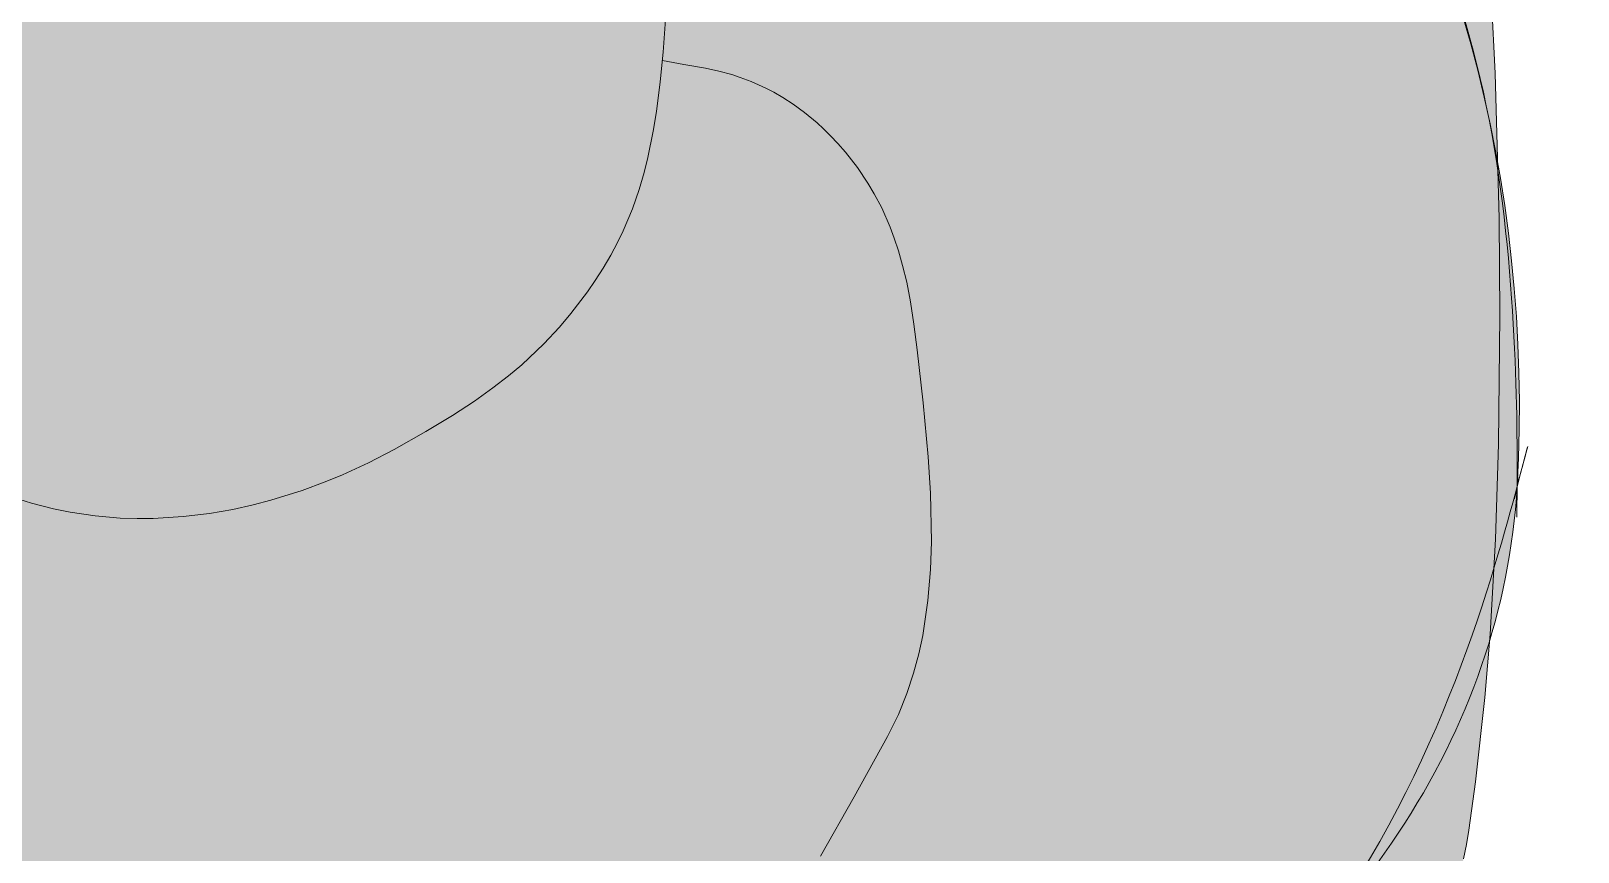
# Model space of a CAD drawing. Header units: millimetres. Extents: x 77031 to 80127, y -3300 to -507.
# Drawn here: x 78653.6 to 78955.8, y -1015.6 to -855.3 of the extents above; entities that cross this region are included whole.
import ezdxf

# ---------------------------------------------------------------- set-up
doc = ezdxf.new("R2010")
doc.units = ezdxf.units.MM
doc.header["$MEASUREMENT"] = 0
for name, color, linetype, lineweight in [('FURN-FREE', 1, 'Continuous', 0), ('PRES-FILL', 7, 'Continuous', 0), ('PRES-PEOP', 42, 'Continuous', 0)]:
    doc.layers.add(name, color=color, linetype=linetype, lineweight=lineweight)

# ---------------------------------------------------------------- blocks, each defined once
blk = doc.blocks.new('ANT_1')
at = {"color": 0, "linetype": 'ByBlock', "lineweight": -2, "extrusion": (0, 0, -1)}
for centre, major_axis, ratio, start_param, end_param in [((9.50135314144427, -66.71662820159781), (4.853131661300853, 259.9547020407177), 0.9615384615384603, 0.2429364510200118, 1.570796326794897), ((5.602729983103927, -66.64335468205263), (-249.9564442699204, 4.666472751250897), 0.7200000000000004, 4.7115489922008, 6.283185307179586), ((6.022656809946056, -66.65119433995824), (-253.4356479310827, 4.731426504006852), 0.7101157289572856, 3.141592653589793, 4.71322896856858)]:
    blk.add_ellipse(centre, major_axis=major_axis, ratio=ratio, start_param=start_param, end_param=end_param, dxfattribs=at)
blk = doc.blocks.new('*U8')
h = blk.add_hatch(color=7)
edge = h.paths.add_edge_path()
edge.add_arc((-189.5230698579498, 3.894953851107857), 436.8134136936625, 323.9445916666667, 358.8295111111111)
edge.add_line((247.1991972945702, -5.028036447503837), (248.1122242495871, -5.046691238007043))
edge.add_arc((-201.1721346928384, -2.019808004086372), 449.2945550665205, 359.6139972222223, 394.4989166666667)
edge.add_ellipse((178.438176232969, 231.5083815634425), major_axis=(-9.330090363337066, 20.94804797271574), ratio=0.923917886615076, start_angle=1.272221872585407e-14, end_angle=89.06783611111112)
edge.add_line((158.9346738031754, 223.2300806680287), (158.9509580197946, 223.2407149623905))
edge.add_arc((-738.9849474954876, -123.8838094883686), 962.696383024639, 18.352088268259195, 21.135530555555476, ccw=False)
edge.add_line((174.7483423471526, 179.2264030120568), (174.8475005683345, 179.2592964940268))
edge.add_line((174.8475005683345, 179.2592964940268), (174.7632560480902, 179.1814415873669))
edge.add_arc((-738.9849474954876, -123.8838094883686), 962.696383024639, 12.01740000000001, 18.349268978559394, ccw=False)
edge.add_line((202.6133815910016, 76.55798393368605), (202.613385594364, 76.55796512744564))
edge.add_ellipse((185.3627297544026, 78.62026789307129), major_axis=(-11.42001704835106, 18.85645010637373), ratio=0.7101413615132938, start_angle=130.3415222222222, end_angle=240.9620472222222, ccw=False)
edge.add_line((182.5489720905694, 60.23238496080739), (182.7609163116608, 60.28017894514778))
edge.add_ellipse((-70.28633080801183, 3.22126388597826), major_axis=(259.9547020407177, -4.853131661300898), ratio=0.9615384615384603, start_angle=14.30533888888888, end_angle=36.56680948074337)
edge.add_line((141.2796922553707, 148.2373896328063), (141.2795005683292, 148.2372964940296))
edge.add_line((141.2795005683292, 148.2372964940296), (141.2796552746972, 148.2374394665385))
edge.add_ellipse((-70.28633080801183, 3.22126388597826), major_axis=(259.9547020407177, -4.853131661300898), ratio=0.9615384615384603, start_angle=36.56682350138795, end_angle=90)
edge.add_line((-65.61985805676022, 253.1777081558976), (-65.61938136247136, 253.1770107808406))
edge.add_ellipse((-70.28585411372342, 3.220566510935896), major_axis=(-4.666472751250939, -249.9564442699204), ratio=0.7200000000000003, start_angle=180, end_angle=270.0477989558357)
edge.add_line((-250.2583243620504, 6.371899793577377), (-250.2582958129372, 6.373381804273539))
edge.add_line((-250.2582958129326, 6.37338180426741), (-250.2583502784353, 6.370465271524154))
edge.add_line((-250.2583502784306, 6.370465271527914), (-250.2583243620471, 6.371899793584845))
edge.add_ellipse((-70.29369377162948, 2.800639684093767), major_axis=(-4.731426504006894, -253.4356479310827), ratio=0.7101157289572855, start_angle=269.9522072734702, end_angle=360)
edge.add_line((-75.0251202756358, -250.6350082470017), (-75.02560038452111, -250.6345009173237))
edge.add_ellipse((-70.35912763326951, -0.6780566474044463), major_axis=(259.9547020407177, -4.853131661300898), ratio=0.9615384615384603, start_angle=270, end_angle=346.0807666666667)
edge.add_line((180.8396707460952, -65.5166733845399), (182.3148174292255, -65.89743086454109))
edge.add_ellipse((185.5519017692218, -84.89032965885417), major_axis=(-12.11588146826803, -18.41705503726557), ratio=0.7751110379519798, start_angle=119.0379527777778, end_angle=230.2780611111111, ccw=False)
edge.add_line((203.9136546580635, -84.16156648722244), (203.9136485167455, -84.16158838126285))
edge.add_arc((-731.6230369943639, 178.2582157786674), 971.6445047199426, 335.213116897576, 344.3310916666666, ccw=False)
edge.add_line((150.507241983214, -229.0981570245494), (150.5065005683309, -229.1007035059738))
edge.add_line((150.5065005683309, -229.1007035059738), (150.5061343833809, -229.1005555235752))
edge.add_line((150.5061343833809, -229.1005555235752), (150.5055005683334, -229.0987035059661))
edge.add_line((150.5055005683334, -229.0987035059661), (150.5383184758289, -228.991420954495))
edge.add_ellipse((169.6711985432867, -238.089789751888), major_axis=(19.0190367966044, -9.336634261293675), ratio=0.7660621444968635, start_angle=180.9321638888889, end_angle=270)
edge.add_line((162.5187564786906, -252.6595538665424), (163.6179454810863, -253.1991566765646))
at = {"color": 0}
blk.add_rational_spline([(163.6179454810922, -253.1991566765646), (244.3956380618752, -142.2440036543121), (247.1991972945757, -5.028036447503837), (247.6557107720782, -5.03736384275544), (248.1122242495871, -5.046691238007043), (249.0632559276278, 136.1162228152389), (169.1080861778337, 252.4564290877024), (150.0661567962538, 243.9753090432933), (158.9346738031686, 223.2300806680287), (158.9428159114855, 223.2353978152096), (158.9509580197946, 223.2407149623905), (167.3843117158985, 201.4254568799224), (174.7483423471572, 179.2264030120568), (174.7979214577431, 179.2428497530636), (174.8475005683345, 179.2592964940268), (174.8053783082119, 179.2203690407041), (174.7632560480902, 179.1814415873669), (191.5264878288363, 128.6399398122012), (202.6133815910043, 76.55798393368605), (202.6133835926826, 76.55797453055857), (202.613385594364, 76.55796512744564), (207.6479790385406, 47.05271919768711), (182.5489720905612, 60.23238496080739), (182.6549442011146, 60.25628195298486), (182.7609163116608, 60.28017894514778), (171.0129643532623, 108.169977247002), (141.2796922553753, 148.2373896328063), (141.27959641185, 148.2373430634179), (141.2795005683292, 148.2372964940296), (141.2795779215135, 148.237367980284), (141.2796552746972, 148.2374394665385), (65.21804999950791, 250.7350764623698), (-65.61985805676113, 253.1777081558976), (-65.61961970961556, 253.1773594683618), (-65.61938136247136, 253.1770107808406), (-245.7382225845445, 256.5396752922534), (-250.2583243620475, 6.37189979357936), (-250.2583100890331, 6.372640798945213), (-250.2582958129374, 6.37338180426741), (-250.2583230456842, 6.371923537910334), (-250.2583502784353, 6.370465271524154), (-250.2583373217212, 6.371182532559033), (-250.2583243620475, 6.37189979357936), (-255.1439419148403, -247.2723441011622), (-75.02512027563625, -250.6350082470017), (-75.02536033007846, -250.6347545821627), (-75.02560038452111, -250.6345009173237), (128.3684962364846, -254.4316945140745), (180.8396707460929, -65.51667338452535), (181.5772440876603, -65.70705212453322), (182.3148174292255, -65.89743086454109), (209.2685806552313, -53.96520079176116), (203.9136546580639, -84.16156648722244), (203.9136515874047, -84.16157743423537), (203.9136485167455, -84.16158838126285), (182.9888989878027, -158.7591245014191), (150.5072419832272, -229.0981570245494), (150.5068712757725, -229.0994302652543), (150.5065005683309, -229.1007035059738), (150.5063174758557, -229.1006295147672), (150.5061343833809, -229.1005555235752), (150.5058174758569, -229.0996295147634), (150.5055005683334, -229.0987035059661), (150.5219095220809, -229.0450622302305), (150.5383184758289, -228.991420954495), (143.8066565910931, -243.4735979856341), (162.518756478697, -252.659553866557), (163.0683509798882, -252.929355271539), (163.6179454810922, -253.1991566765646)], [1, 0.954018458761833, 1, 1, 1, 0.954018458761833, 1, 0.7128353987122346, 1, 1, 1, 0.9997050096312174, 1, 1, 1, 1, 1, 0.9984737766805626, 1, 1, 1, 0.5691322564512941, 1, 1, 1, 0.9811892478442809, 1, 1, 1, 1, 1, 0.8932412642455915, 1, 1, 1, 0.7068117680607829, 1, 0.9999999999957255, 1, 1, 1, 0.999999999995883, 1, 0.7068118065158087, 1, 1, 1, 0.7875766260787885, 1, 1, 1, 0.5646781698281227, 1, 1, 1, 0.9968360298930732, 1, 1, 1, 1, 1, 1, 1, 1, 1, 0.7128353987122346, 1, 1, 1], degree=2, knots=[0, 0, 0, 0.03448275862068965, 0.03448275862068965, 0.06896551724137931, 0.06896551724137931, 0.1034482758620689, 0.1034482758620689, 0.1379310344827586, 0.1379310344827586, 0.1724137931034482, 0.1724137931034482, 0.2068965517241378, 0.2068965517241378, 0.2241379310344826, 0.2241379310344826, 0.2413793103448275, 0.2413793103448275, 0.2758620689655172, 0.2758620689655172, 0.3103448275862069, 0.3103448275862069, 0.3448275862068964, 0.3448275862068964, 0.3793103448275861, 0.3793103448275861, 0.4137931034482755, 0.4137931034482755, 0.4310344827586206, 0.4310344827586206, 0.4482758620689654, 0.4482758620689654, 0.4827586206896549, 0.4827586206896549, 0.5172413793103448, 0.5172413793103448, 0.5517241379310345, 0.5517241379310345, 0.5862068965517239, 0.5862068965517239, 0.6206896551724138, 0.6206896551724138, 0.6551724137931033, 0.6551724137931033, 0.6896551724137929, 0.6896551724137929, 0.7241379310344825, 0.7241379310344825, 0.7586206896551724, 0.7586206896551724, 0.7931034482758622, 0.7931034482758622, 0.8275862068965517, 0.8275862068965517, 0.8620689655172412, 0.8620689655172412, 0.8965517241379309, 0.8965517241379309, 0.9051724137931034, 0.9051724137931034, 0.9137931034482757, 0.9137931034482757, 0.9224137931034483, 0.9224137931034483, 0.9310344827586206, 0.9310344827586206, 0.9655172413793103, 0.9655172413793103, 1, 1, 1], dxfattribs=at)
at = {"color": 0, "linetype": 'Continuous', "lineweight": 0, "rotation": 270}
blk.add_blockref('ANT_1', (-3.64249943167124, 8.823296494039823), dxfattribs=at)
blk = doc.blocks.new('SERIES 7_1')
at = {"color": 0, "linetype": 'Continuous', "lineweight": 0, "rotation": 89.99999999999997}
blk.add_blockref('*U8', (-5.046691238021594, -248.1122242495944), dxfattribs=at)
blk = doc.blocks.new('*U31')
at = {"layer": 'PRES-FILL', "linetype": 'ByBlock', "lineweight": -2, "extrusion": (0, 0, -1)}
h = blk.add_hatch(color=0, dxfattribs=at)
edge = h.paths.add_edge_path(flags=16)
edge.add_spline(control_points=[(87.07831214768521, -291.0744552105898), (88.89239608467324, -288.4548494400951), (89.3868450083537, -283.2889002702723), (89.49025166836509, -277.403629799308)], knot_values=[0, 0, 0, 0, 1, 1, 1, 1], degree=3, periodic=0)
edge.add_spline(control_points=[(89.49025166836509, -277.403629799308), (94.07544578356465, -264.2978469137597), (102.2647964179196, -248.1244687475628), (94.97166972405103, -247.5728208029323), (87.95137615259591, -247.0418098000373), (89.72454525633657, -264.0690811901804), (89.49025166836509, -277.403629799308)], knot_values=[0, 0, 0, 0, 0.5095306753181346, 0.5095306753181346, 0.5095306753181346, 1, 1, 1, 1], degree=3, periodic=0)
edge.add_spline(control_points=[(89.49025166836509, -277.403629799308), (87.52906642853486, -283.0092524418214), (86.22724547801045, -288.0536722698598), (87.07831214768521, -291.0744552105898)], knot_values=[0, 0, 0, 0, 1, 1, 1, 1], degree=3, periodic=0)
edge.add_spline(control_points=[(87.07831214768521, -291.0744552105898), (85.95999222934915, -292.6893514408366), (84.34017201391543, -293.3365619410179), (82.00130538464873, -292.588061009963), (63.59383381524094, -286.6971694839449), (44.8586623232768, -280.6748171648869), (26.44999149456999, -274.1039725800074), (3.9773302364556, -266.0825154139529), (-18.35495155215904, -258.1142490278435), (-40.76494914465002, -249.8098054022048), (-62.09082103253604, -241.9071048271653), (-84.02545566086337, -234.3002088238281), (-102.0363383753865, -220.28688754615), (-117.448824006904, -208.2952424799223), (-129.9151441368886, -193.224161107144), (-142.6432244094103, -178.5923170648239), (-163.0005941388154, -155.1900558744019), (-182.8546414146549, -131.3060623629281), (-203.2343677893878, -107.9247166534042), (-213.1979345754808, -96.49367016923497), (-224.2374659782072, -86.03110257819208), (-234.3364193446832, -74.70105654422514), (-246.7178919629878, -60.8102453242609), (-254.7748833752048, -44.37492258180282), (-259.7027346674222, -25.00474835188652), (-268.8092894337969, 10.790883861162), (-269.3557246566997, 46.90065336134285), (-252.6851600430309, 77.86553913386888), (-241.2536237630775, 99.09914599225158), (-227.3397290833309, 117.7993371364064), (-211.9662182720858, 135.6688070436066), (-198.2174307193054, 151.649772514349), (-184.4468728898428, 167.5986870604975), (-170.5998475073648, 183.4938566907585), (-153.8705150601891, 202.6976618188055), (-137.0851828110681, 221.9010084819674), (-119.849793029447, 240.5959913312399), (-106.8232585273508, 254.7256885524985), (-88.38601897299668, 262.3861756959013), (-71.0711607723133, 271.4910562303339), (-49.31172820178472, 282.9330808634113), (-28.25311481853714, 292.6512301065959), (-3.265834411584365, 297.327335357113), (21.50146026010043, 301.9622726039379), (44.73838342506497, 298.5593976669188), (68.35236469291704, 290.7234910957413), (91.13489496557304, 283.1634876956668), (111.8712580557258, 273.757788462317), (130.4584782136226, 259.7759117501701), (157.4580053185855, 239.466039910214), (182.7918153615101, 217.5136692575397), (207.6003872518704, 194.901925592887), (226.2076064090579, 177.9423975816535), (243.9963418850166, 159.9594654293614), (260.3465887235943, 140.7443127179795), (265.369662271456, 134.841091423732), (270.063062016452, 127.4894450132924), (269.8281436665493, 119.5425549638967), (269.0001458406332, 91.53279035793093), (265.0361819725294, 65.12352676319279), (263.161836492407, 37.95410509096837), (261.184343751047, 9.289520726677438), (260.2340487209294, -19.5611151615376), (257.9202655614936, -48.25189084417798), (257.6397211215444, -51.73062547016161), (254.9934591089623, -54.59069810862275), (254.1837163049422, -58.03427320504125), (253.3515663618091, -61.57313863996387), (253.2291796872669, -65.17489315882995), (253.4760670081814, -68.77246832677338), (254.4084206014304, -82.3584723509266), (267.5626279749195, -92.20125338997605), (268.180903153152, -106.6588880038908), (268.981759190312, -125.38596030396), (262.4752963331994, -142.6908594273555), (255.5529541847282, -157.7631315541876), (248.2408484707266, -173.68405033819), (230.6169023986076, -188.9544215020214), (215.0945164613659, -195.908435616213), (194.6235048089657, -205.0794293369763), (227.5421476998163, -119.8030906882996), (210.4050449187998, -122.7259414140281), (200.6489644700778, -124.3899080240444), (194.8665631468102, -152.8433226549969), (181.9270150395459, -153.2528445356438), (179.8478432335687, -153.3186479424257), (175.6591534204636, -153.3011556875717), (175.5916423200324, -151.0476115536367), (174.6981617055571, -121.2229162775329), (175.90425054972, -84.15658467014873), (191.9475750213969, -63.78702212475764), (196.1806730425669, -58.4124281586046), (202.3631110610004, -54.47162794200267), (209.6942834992296, -51.72211669212993)], knot_values=[0, 0, 0, 0, 0.004098381531734696, 0.004098381531734696, 0.004098381531734696, 0.03635368013720219, 0.03635368013720219, 0.03635368013720219, 0.07572982011414187, 0.07572982011414187, 0.07572982011414187, 0.1132010653974124, 0.1132010653974124, 0.1132010653974124, 0.14526640270913, 0.14526640270913, 0.14526640270913, 0.1965519000639748, 0.1965519000639748, 0.1965519000639748, 0.2216251747810174, 0.2216251747810174, 0.2216251747810174, 0.25236539637566, 0.25236539637566, 0.25236539637566, 0.3091726121130702, 0.3091726121130702, 0.3091726121130702, 0.3481271264153437, 0.3481271264153437, 0.3481271264153437, 0.3829647993414165, 0.3829647993414165, 0.3829647993414165, 0.4250540564899624, 0.4250540564899624, 0.4250540564899624, 0.4568651827461615, 0.4568651827461615, 0.4568651827461615, 0.4968419500255261, 0.4968419500255261, 0.4968419500255261, 0.5364667654958765, 0.5364667654958765, 0.5364667654958765, 0.5746963866582342, 0.5746963866582342, 0.5746963866582342, 0.630228181300859, 0.630228181300859, 0.630228181300859, 0.6718787961638446, 0.6718787961638446, 0.6718787961638446, 0.6846745725113127, 0.6846745725113127, 0.6846745725113127, 0.7297748169105458, 0.7297748169105458, 0.7297748169105458, 0.7773569765908894, 0.7773569765908894, 0.7773569765908894, 0.78312627708974, 0.78312627708974, 0.78312627708974, 0.7890552252170661, 0.7890552252170661, 0.7890552252170661, 0.8114455046014806, 0.8114455046014806, 0.8114455046014806, 0.8404477855449914, 0.8404477855449914, 0.8404477855449914, 0.8710830444871903, 0.8710830444871903, 0.8710830444871903, 0.9114849997865957, 0.9114849997865957, 0.9114849997865957, 0.9344856628054873, 0.9344856628054873, 0.9344856628054873, 0.9381814897131244, 0.9381814897131244, 0.9381814897131244, 0.9870941822375215, 0.9870941822375215, 0.9870941822375215, 1, 1, 1, 1], degree=3, periodic=0)
edge.add_line((209.6942834992296, -51.72211669212993), (193.9554313921108, -0.0241649686722667))
edge.add_spline(control_points=[(193.9554313921108, -0.0241649686722667), (187.0334699935411, 22.71264097993844), (179.5682325627859, 45.27655141682044), (171.5461613383741, 67.66414764718502), (163.0286974002884, 91.4342611524844), (139.5974247022968, 107.5570674201954), (118.727084608603, 121.898021075016), (107.4085535302656, 129.6754951798357), (96.13803730566724, 136.5337036815545), (80.50538087006862, 136.889317852736), (68.37265735135588, 137.1653149897029), (58.48686090826959, 133.788806689874), (50.14550819516444, 127.2132180820699)], knot_values=[0, 0, 0, 0, 0.3242048070790112, 0.3242048070790112, 0.3242048070790112, 0.6684304659642469, 0.6684304659642469, 0.6684304659642469, 0.8551130404015013, 0.8551130404015013, 0.8551130404015013, 1, 1, 1, 1], degree=3, periodic=0)
edge.add_line((50.14550819516444, 127.2132180820699), (43.44551937063807, 121.931536357064))
edge.add_spline(control_points=[(43.44551937063807, 121.931536357064), (52.97537610727159, 111.9743174005489), (61.70828375140263, 101.2227619635232), (66.21967390883947, 86.38209284510958), (72.00109886936116, 67.36351722243853), (70.56204819517006, 51.92159684377839), (65.78859446715069, 32.36011425747711), (60.91834914836363, 12.4019823846611), (52.41068678936426, -3.899051625005086), (40.46282677565614, -16.59624482723302), (29.76929379776266, -27.9604434435023), (15.70692158864404, -35.86571801295941), (-4.085994196801039, -37.78828460553632), (-21.39602580967767, -39.46967853733076), (-32.80868237360846, -32.61645050876541), (-46.03115763618553, -27.68787525540392), (-56.1175780057456, -23.92824017645034), (-63.95629683329025, -4.318340353158419), (-73.36998533715814, -9.364488506849739), (-78.17783261312434, -11.94170461558679), (-80.01234252599534, -18.3945593916651), (-82.95708621914673, -23.17112827469828), (-90.37560748166288, -35.2044600390218), (-104.8919222977493, -43.48754374749842), (-103.9488796295482, -59.94721314539493), (-102.631669643808, -82.93752061140549), (-81.87161202239076, -92.77921701142623), (-71.7937421127499, -109.5896862432128), (-62.75094410458405, -124.6735957450292), (-56.88481326244073, -143.0784906290792), (-45.7438668603354, -155.8284881344516), (-27.61782189122459, -176.5724195560542), (8.658404096138838, -176.64672940132), (33.86351756973454, -189.27100827291), (57.29500610367541, -201.0069461387902), (80.00715993152699, -218.5647198101942), (102.9092625649428, -230.2106602261847), (126.4267073182564, -242.1695080541467), (170.3451343521447, -203.4649171256533), (183.9370973615805, -215.0859390001569), (185.4372476237404, -216.3685557200151), (186.1864357418381, -221.3471233283854), (185.6590915353518, -224.0190201072401), (183.9894642690488, -232.4785265553292), (161.5987339165076, -243.6861511579482), (165.3047475051135, -244.3993410344556), (170.2820739891904, -245.3571839500946), (189.8162513641655, -233.9521160573786), (202.0941385273327, -232.4393783165142), (206.9790718614022, -231.8375139307318), (219.157662397447, -228.4554485970802), (217.4211306994621, -233.8441241849796), (214.2524660099953, -243.6768880085583), (208.3265807279386, -250.789508595677), (201.6973211799923, -257.114315722567), (184.8370183136867, -273.2002998294483), (168.616999719794, -289.941646781539), (141.3669247969519, -295.3527005507058), (121.8067194644391, -299.2367751116544), (104.2733657352583, -296.6543974041779), (90.1164381689814, -293.8974959615152), (88.4524282129496, -293.5734488526214), (87.5004884775044, -292.5729312999538), (87.07831214768521, -291.0744552105898)], knot_values=[0, 0, 0, 0, 0.0445675321191511, 0.0445675321191511, 0.0445675321191511, 0.1016815997639398, 0.1016815997639398, 0.1016815997639398, 0.1599537725823565, 0.1599537725823565, 0.1599537725823565, 0.2121083342373425, 0.2121083342373425, 0.2121083342373425, 0.2577204674264914, 0.2577204674264914, 0.2577204674264914, 0.2925144935189276, 0.2925144935189276, 0.2925144935189276, 0.3102848248294786, 0.3102848248294786, 0.3102848248294786, 0.3550525854241348, 0.3550525854241348, 0.3550525854241348, 0.4175826737119677, 0.4175826737119677, 0.4175826737119677, 0.4736904586800346, 0.4736904586800346, 0.4736904586800346, 0.5649764407445235, 0.5649764407445235, 0.5649764407445235, 0.6498388415546573, 0.6498388415546573, 0.6498388415546573, 0.7369813565731338, 0.7369813565731338, 0.7369813565731338, 0.746599309966639, 0.746599309966639, 0.746599309966639, 0.7770507628045908, 0.7770507628045908, 0.7770507628045908, 0.817948298408715, 0.817948298408715, 0.817948298408715, 0.8342199689575515, 0.8342199689575515, 0.8342199689575515, 0.8639110295738617, 0.8639110295738617, 0.8639110295738617, 0.9394247835290591, 0.9394247835290591, 0.9394247835290591, 0.9936288375354178, 0.9936288375354178, 0.9936288375354178, 1, 1, 1, 1], degree=3, periodic=0)
at = {"layer": 'PRES-PEOP', "color": 0, "linetype": 'ByBlock', "lineweight": -2, "extrusion": (0, 0, -1), "flags": 128}
for points in [[(263.8388088866632, 136.254804531527), (262.130685956552, 138.555813722538), (260.3465887235943, 140.7443127179795), (254.1300709461866, 147.9305557759435), (242.9695326533329, 160.1878097297813), (234.3785159983308, 169.1354623148145), (221.1665218823546, 182.2042781286873), (207.6003872518704, 194.901925592887), (188.8690671982768, 211.7375215550492), (174.6144890056094, 224.1444653445578), (152.8267497413763, 242.2985598652886), (141.7217537373144, 251.1309100056242)], [(24.60191737972491, -29.00483179170988), (26.80660180872655, -27.68750738882227), (30.50479798521701, -25.20882320538658), (33.14954353054782, -23.21319452724128), (36.91892522726994, -20.01648185976228), (40.46282677565614, -16.59624482723302), (42.71767686114617, -14.1892183253949), (44.75530048532528, -11.84128136242362), (48.37335194484331, -7.209061136432865), (51.31822092412767, -2.920286864806258), (53.72225508552219, 1.004078220132214), (55.69114337059, 4.563531368854456), (57.30922909215587, 7.770345835815533), (59.90168699414062, 13.57967159186956), (61.64270105222386, 18.09293356660055), (62.83209985877329, 21.56095802807977), (64.4262075630104, 26.88928602010856), (65.78859446715069, 32.36011425747711), (67.27354909078713, 39.36169282398623), (68.34444061313843, 45.30541169671778), (69.071262223355, 50.40735758694063), (69.52263787002448, 54.82340571138047), (69.76041708362754, 58.66899930530781), (69.837522099544, 62.03210888047761), (69.65145212395146, 67.94482205791428), (69.22033500795806, 72.42939904911327), (68.71985018606938, 75.83625764701719), (67.66472865251126, 81.0392307293805), (66.99267684165534, 83.69116002294322), (66.21967390883947, 86.38209284510958), (65.28352558057668, 89.23371919439523), (64.31353202804894, 91.81357004514575), (63.32734464628447, 94.15457916410378), (61.29183751167147, 98.35638106833358), (59.3284373965289, 101.8504095501412), (57.48523472126544, 104.7831727354351), (55.78618171725248, 107.264228683598), (52.64353675698658, 111.4408294989917), (50.16641696582519, 114.4578362356406), (46.2999964269693, 118.842744483627), (42.30569761838706, 123.115194360973), (37.17345893803576, 128.331176892927)], [(180.4210317078105, 42.32068679472286), (176.0711196180491, 54.98223683094693), (171.5461613383741, 67.66414764718502), (169.7411086106222, 72.06684040374239), (167.7557492766937, 76.0327953212036), (165.656553700901, 79.61571962790185), (163.4956845886991, 82.86156055074389), (161.3137312982581, 85.80973565180466), (156.8582283422584, 91.10520174137491), (152.622446344576, 95.50839322742831), (148.702126371747, 99.20017617290432), (141.4729015892954, 105.3380943712837), (135.840657808898, 109.7059086874506), (127.2485185584592, 115.9464324718429), (118.727084608603, 121.898021075016), (114.535074651074, 124.748305484427), (110.8081542111468, 127.12518436338), (107.4761288158843, 129.0784079675577), (104.488942169708, 130.6658886301957), (101.8086773649193, 131.9452923524368), (99.40477286827809, 132.9697391762529), (97.25122527524218, 133.7859443586858), (93.35672460046044, 135.0153921654419), (90.31927304546116, 135.754931527692), (87.9691604205218, 136.1977083107704), (84.31857313436194, 136.6682902860775), (80.50538087006862, 136.889317852736), (78.24930870504613, 136.8991002760376), (76.18287762137334, 136.8309445738123), (74.28742753666302, 136.6995978840714), (72.5464505501368, 136.5175995620448), (69.37361267148663, 136.0241762966616), (66.6923009808961, 135.4312662020529), (64.41633038768487, 134.7904715466721), (62.47691262543958, 134.1373047463057), (60.81865715901222, 133.4956106860991), (58.00086182158702, 132.2166341882548), (55.95532503013237, 131.1284781416252), (54.45792794592853, 130.240615765455), (52.26882450270205, 128.7946774050506), (50.14550819516444, 127.2132180820699), (46.79551378290489, 124.5723772195634), (43.44551937063807, 121.931536357064)]]:
    blk.add_lwpolyline(points, dxfattribs=at)
blk = doc.blocks.new('ANT_11')
at = {"color": 0, "linetype": 'ByBlock', "lineweight": -2, "extrusion": (0, 0, -1)}
for centre, major_axis, ratio, start_param, end_param in [((9.50135314144427, -66.71662820159781), (4.853131661300853, 259.9547020407177), 0.9615384615384603, 0.2429364510200118, 1.570796326794897), ((5.602729983103927, -66.64335468205263), (-249.9564442699204, 4.666472751250897), 0.7200000000000003, 4.7115489922008, 6.283185307179586), ((6.022656809946056, -66.65119433995824), (-253.4356479310827, 4.731426504006852), 0.7101157289572855, 3.141592653589793, 4.71322896856858)]:
    blk.add_ellipse(centre, major_axis=major_axis, ratio=ratio, start_param=start_param, end_param=end_param, dxfattribs=at)
blk = doc.blocks.new('*U42')
h = blk.add_hatch(color=7)
edge = h.paths.add_edge_path()
edge.add_arc((-189.5230698579498, 3.894953851107857), 436.8134136936625, 323.9445916666667, 358.8295111111111)
edge.add_line((247.1991972945702, -5.028036447503837), (248.1122242495871, -5.046691238007043))
edge.add_arc((-201.1721346928384, -2.019808004086372), 449.2945550665205, 359.6139972222223, 394.4989166666667)
edge.add_ellipse((178.438176232969, 231.5083815634425), major_axis=(-9.330090363337066, 20.94804797271574), ratio=0.923917886615076, start_angle=1.272221872585407e-14, end_angle=89.06783611111112)
edge.add_line((158.9346738031754, 223.2300806680287), (158.9509580197946, 223.2407149623905))
edge.add_arc((-738.9849474954876, -123.8838094883686), 962.6963830246389, 18.352088268259195, 21.135530555555476, ccw=False)
edge.add_line((174.7483423471526, 179.2264030120568), (174.8475005683345, 179.2592964940268))
edge.add_line((174.8475005683345, 179.2592964940268), (174.7632560480902, 179.1814415873669))
edge.add_arc((-738.9849474954876, -123.8838094883686), 962.6963830246389, 12.01740000000001, 18.349268978559394, ccw=False)
edge.add_line((202.6133815910016, 76.55798393368605), (202.613385594364, 76.55796512744564))
edge.add_ellipse((185.3627297544026, 78.62026789307129), major_axis=(-11.42001704835106, 18.85645010637373), ratio=0.7101413615132938, start_angle=130.3415222222222, end_angle=240.9620472222222, ccw=False)
edge.add_line((182.5489720905694, 60.23238496080739), (182.7609163116608, 60.28017894514778))
edge.add_ellipse((-70.28633080801183, 3.22126388597826), major_axis=(259.9547020407177, -4.853131661300898), ratio=0.9615384615384603, start_angle=14.30533888888888, end_angle=36.56680948074337)
edge.add_line((141.2796922553707, 148.2373896328063), (141.2795005683292, 148.2372964940296))
edge.add_line((141.2795005683292, 148.2372964940296), (141.2796552746972, 148.2374394665385))
edge.add_ellipse((-70.28633080801183, 3.22126388597826), major_axis=(259.9547020407177, -4.853131661300898), ratio=0.9615384615384603, start_angle=36.56682350138795, end_angle=90)
edge.add_line((-65.61985805676022, 253.1777081558976), (-65.61938136247136, 253.1770107808406))
edge.add_ellipse((-70.28585411372342, 3.220566510935896), major_axis=(-4.666472751250939, -249.9564442699204), ratio=0.7200000000000002, start_angle=180, end_angle=270.0477989558357)
edge.add_line((-250.2583243620504, 6.371899793577377), (-250.2582958129371, 6.373381804273539))
edge.add_line((-250.2582958129326, 6.37338180426741), (-250.2583502784353, 6.370465271524154))
edge.add_line((-250.2583502784306, 6.370465271527914), (-250.2583243620471, 6.371899793584845))
edge.add_ellipse((-70.29369377162948, 2.800639684093767), major_axis=(-4.731426504006894, -253.4356479310827), ratio=0.7101157289572854, start_angle=269.9522072734702, end_angle=360)
edge.add_line((-75.0251202756358, -250.6350082470017), (-75.02560038452111, -250.6345009173237))
edge.add_ellipse((-70.35912763326951, -0.6780566474044463), major_axis=(259.9547020407177, -4.853131661300898), ratio=0.9615384615384603, start_angle=270, end_angle=346.0807666666667)
edge.add_line((180.8396707460952, -65.5166733845399), (182.3148174292255, -65.89743086454109))
edge.add_ellipse((185.5519017692218, -84.89032965885417), major_axis=(-12.11588146826803, -18.41705503726557), ratio=0.7751110379519798, start_angle=119.0379527777778, end_angle=230.2780611111111, ccw=False)
edge.add_line((203.9136546580635, -84.16156648722244), (203.9136485167455, -84.16158838126285))
edge.add_arc((-731.6230369943639, 178.2582157786674), 971.6445047199426, 335.213116897576, 344.3310916666666, ccw=False)
edge.add_line((150.507241983214, -229.0981570245494), (150.5065005683309, -229.1007035059738))
edge.add_line((150.5065005683309, -229.1007035059738), (150.5061343833809, -229.1005555235752))
edge.add_line((150.5061343833809, -229.1005555235752), (150.5055005683334, -229.0987035059661))
edge.add_line((150.5055005683334, -229.0987035059661), (150.5383184758289, -228.991420954495))
edge.add_ellipse((169.6711985432867, -238.089789751888), major_axis=(19.0190367966044, -9.336634261293675), ratio=0.7660621444968635, start_angle=180.9321638888889, end_angle=270)
edge.add_line((162.5187564786906, -252.6595538665424), (163.6179454810863, -253.1991566765646))
at = {"color": 0}
blk.add_rational_spline([(163.6179454810922, -253.1991566765646), (244.3956380618752, -142.2440036543121), (247.1991972945757, -5.028036447503837), (247.6557107720782, -5.03736384275544), (248.1122242495871, -5.046691238007043), (249.0632559276278, 136.1162228152389), (169.1080861778337, 252.4564290877024), (150.0661567962538, 243.9753090432933), (158.9346738031686, 223.2300806680287), (158.9428159114855, 223.2353978152096), (158.9509580197946, 223.2407149623905), (167.3843117158981, 201.4254568799224), (174.7483423471572, 179.2264030120568), (174.7979214577431, 179.2428497530636), (174.8475005683345, 179.2592964940268), (174.8053783082119, 179.2203690407041), (174.7632560480902, 179.1814415873669), (191.5264878288358, 128.6399398122012), (202.6133815910039, 76.55798393368605), (202.6133835926826, 76.55797453055857), (202.613385594364, 76.55796512744564), (207.6479790385406, 47.05271919768711), (182.5489720905612, 60.23238496080739), (182.6549442011146, 60.25628195298486), (182.7609163116608, 60.28017894514778), (171.0129643532623, 108.169977247002), (141.2796922553753, 148.2373896328063), (141.27959641185, 148.2373430634179), (141.2795005683292, 148.2372964940296), (141.2795779215135, 148.237367980284), (141.2796552746972, 148.2374394665385), (65.21804999950791, 250.7350764623698), (-65.61985805676113, 253.1777081558976), (-65.61961970961556, 253.1773594683618), (-65.61938136247136, 253.1770107808406), (-245.7382225845443, 256.5396752922534), (-250.2583243620475, 6.37189979357936), (-250.2583100890331, 6.372640798945213), (-250.2582958129374, 6.37338180426741), (-250.2583230456842, 6.371923537910334), (-250.2583502784353, 6.370465271524154), (-250.2583373217212, 6.371182532559033), (-250.2583243620475, 6.37189979357936), (-255.1439419148403, -247.2723441011622), (-75.02512027563625, -250.6350082470017), (-75.02536033007846, -250.6347545821627), (-75.02560038452111, -250.6345009173237), (128.3684962364846, -254.4316945140745), (180.8396707460929, -65.51667338452535), (181.5772440876603, -65.70705212453322), (182.3148174292255, -65.89743086454109), (209.2685806552313, -53.96520079176116), (203.9136546580639, -84.16156648722244), (203.9136515874047, -84.16157743423537), (203.9136485167455, -84.16158838126285), (182.9888989878027, -158.7591245014191), (150.5072419832272, -229.0981570245494), (150.5068712757725, -229.0994302652543), (150.5065005683309, -229.1007035059738), (150.5063174758557, -229.1006295147672), (150.5061343833809, -229.1005555235752), (150.5058174758569, -229.0996295147634), (150.5055005683334, -229.0987035059661), (150.5219095220809, -229.0450622302305), (150.5383184758289, -228.991420954495), (143.8066565910931, -243.4735979856341), (162.518756478697, -252.659553866557), (163.0683509798882, -252.929355271539), (163.6179454810922, -253.1991566765646)], [1, 0.954018458761833, 1, 1, 1, 0.954018458761833, 1, 0.7128353987122346, 1, 1, 1, 0.9997050096312174, 1, 1, 1, 1, 1, 0.9984737766805626, 1, 1, 1, 0.5691322564512941, 1, 1, 1, 0.9811892478442809, 1, 1, 1, 1, 1, 0.8932412642455915, 1, 1, 1, 0.7068117680607829, 1, 0.9999999999957255, 1, 1, 1, 0.999999999995883, 1, 0.7068118065158087, 1, 1, 1, 0.7875766260787885, 1, 1, 1, 0.5646781698281227, 1, 1, 1, 0.9968360298930732, 1, 1, 1, 1, 1, 1, 1, 1, 1, 0.7128353987122346, 1, 1, 1], degree=2, knots=[0, 0, 0, 0.03448275862068965, 0.03448275862068965, 0.06896551724137931, 0.06896551724137931, 0.1034482758620689, 0.1034482758620689, 0.1379310344827586, 0.1379310344827586, 0.1724137931034482, 0.1724137931034482, 0.2068965517241378, 0.2068965517241378, 0.2241379310344826, 0.2241379310344826, 0.2413793103448275, 0.2413793103448275, 0.2758620689655172, 0.2758620689655172, 0.3103448275862069, 0.3103448275862069, 0.3448275862068964, 0.3448275862068964, 0.3793103448275861, 0.3793103448275861, 0.4137931034482755, 0.4137931034482755, 0.4310344827586206, 0.4310344827586206, 0.4482758620689654, 0.4482758620689654, 0.4827586206896549, 0.4827586206896549, 0.5172413793103448, 0.5172413793103448, 0.5517241379310345, 0.5517241379310345, 0.5862068965517239, 0.5862068965517239, 0.6206896551724138, 0.6206896551724138, 0.6551724137931033, 0.6551724137931033, 0.6896551724137929, 0.6896551724137929, 0.7241379310344825, 0.7241379310344825, 0.7586206896551724, 0.7586206896551724, 0.7931034482758622, 0.7931034482758622, 0.8275862068965517, 0.8275862068965517, 0.8620689655172412, 0.8620689655172412, 0.8965517241379309, 0.8965517241379309, 0.9051724137931034, 0.9051724137931034, 0.9137931034482757, 0.9137931034482757, 0.9224137931034483, 0.9224137931034483, 0.9310344827586206, 0.9310344827586206, 0.9655172413793103, 0.9655172413793103, 1, 1, 1], dxfattribs=at)
at = {"color": 0, "linetype": 'Continuous', "lineweight": 0, "rotation": 270}
blk.add_blockref('ANT_11', (-3.64249943167124, 8.823296494039823), dxfattribs=at)
blk = doc.blocks.new('SERIES 7_11')
at = {"color": 0, "linetype": 'Continuous', "lineweight": 0, "rotation": 89.99999999999997}
blk.add_blockref('*U42', (-5.046691238021594, -248.1122242495944), dxfattribs=at)
blk = doc.blocks.new('*U65')
at = {"layer": 'PRES-FILL', "linetype": 'ByBlock', "lineweight": -2, "extrusion": (0, 0, -1)}
h = blk.add_hatch(color=0, dxfattribs=at)
edge = h.paths.add_edge_path(flags=16)
edge.add_spline(control_points=[(87.07831214768521, -291.0744552105898), (88.89239608467324, -288.4548494400951), (89.3868450083537, -283.2889002702723), (89.49025166836509, -277.403629799308)], knot_values=[0, 0, 0, 0, 1, 1, 1, 1], degree=3, periodic=0)
edge.add_spline(control_points=[(89.49025166836509, -277.403629799308), (94.07544578356465, -264.2978469137597), (102.2647964179196, -248.1244687475628), (94.97166972405103, -247.5728208029323), (87.95137615259591, -247.0418098000373), (89.72454525633657, -264.0690811901804), (89.49025166836509, -277.403629799308)], knot_values=[0, 0, 0, 0, 0.5095306753181346, 0.5095306753181346, 0.5095306753181346, 1, 1, 1, 1], degree=3, periodic=0)
edge.add_spline(control_points=[(89.49025166836509, -277.403629799308), (87.52906642853486, -283.0092524418214), (86.22724547801045, -288.0536722698598), (87.07831214768521, -291.0744552105898)], knot_values=[0, 0, 0, 0, 1, 1, 1, 1], degree=3, periodic=0)
edge.add_spline(control_points=[(87.07831214768521, -291.0744552105898), (85.95999222934915, -292.6893514408366), (84.34017201391543, -293.3365619410179), (82.00130538464873, -292.588061009963), (63.59383381524094, -286.6971694839449), (44.8586623232768, -280.6748171648869), (26.44999149456999, -274.1039725800074), (3.9773302364556, -266.0825154139529), (-18.35495155215904, -258.1142490278435), (-40.76494914465002, -249.8098054022048), (-62.09082103253604, -241.9071048271653), (-84.02545566086337, -234.3002088238281), (-102.0363383753865, -220.28688754615), (-117.448824006904, -208.2952424799223), (-129.9151441368886, -193.224161107144), (-142.6432244094103, -178.5923170648239), (-163.0005941388154, -155.1900558744019), (-182.8546414146549, -131.3060623629281), (-203.2343677893878, -107.9247166534042), (-213.1979345754808, -96.49367016923497), (-224.2374659782072, -86.03110257819208), (-234.3364193446832, -74.70105654422514), (-246.7178919629878, -60.8102453242609), (-254.7748833752048, -44.37492258180282), (-259.7027346674222, -25.00474835188652), (-268.8092894337969, 10.790883861162), (-269.3557246566997, 46.90065336134285), (-252.6851600430309, 77.86553913386888), (-241.2536237630775, 99.09914599225158), (-227.3397290833309, 117.7993371364064), (-211.9662182720858, 135.6688070436066), (-198.2174307193054, 151.649772514349), (-184.4468728898428, 167.5986870604975), (-170.5998475073648, 183.4938566907585), (-153.8705150601891, 202.6976618188055), (-137.0851828110681, 221.9010084819674), (-119.849793029447, 240.5959913312399), (-106.8232585273508, 254.7256885524985), (-88.38601897299668, 262.3861756959013), (-71.0711607723133, 271.4910562303339), (-49.31172820178472, 282.9330808634113), (-28.25311481853714, 292.6512301065959), (-3.265834411584365, 297.327335357113), (21.50146026010043, 301.9622726039379), (44.73838342506497, 298.5593976669188), (68.35236469291704, 290.7234910957413), (91.13489496557304, 283.1634876956668), (111.8712580557258, 273.757788462317), (130.4584782136226, 259.7759117501701), (157.4580053185855, 239.466039910214), (182.7918153615101, 217.5136692575397), (207.6003872518704, 194.901925592887), (226.2076064090579, 177.9423975816535), (243.9963418850166, 159.9594654293614), (260.3465887235943, 140.7443127179795), (265.369662271456, 134.841091423732), (270.063062016452, 127.4894450132924), (269.8281436665493, 119.5425549638967), (269.0001458406332, 91.53279035793093), (265.0361819725294, 65.12352676319279), (263.161836492407, 37.95410509096837), (261.184343751047, 9.289520726677438), (260.2340487209294, -19.5611151615376), (257.9202655614936, -48.25189084417798), (257.6397211215444, -51.73062547016161), (254.9934591089623, -54.59069810862275), (254.1837163049422, -58.03427320504125), (253.3515663618091, -61.57313863996387), (253.2291796872669, -65.17489315882995), (253.4760670081814, -68.77246832677338), (254.4084206014304, -82.3584723509266), (267.5626279749195, -92.20125338997605), (268.180903153152, -106.6588880038908), (268.981759190312, -125.38596030396), (262.4752963331994, -142.6908594273555), (255.5529541847282, -157.7631315541876), (248.2408484707266, -173.68405033819), (230.6169023986076, -188.9544215020214), (215.0945164613659, -195.908435616213), (194.6235048089657, -205.0794293369763), (227.5421476998163, -119.8030906882996), (210.4050449187998, -122.7259414140281), (200.6489644700778, -124.3899080240444), (194.8665631468102, -152.8433226549969), (181.9270150395459, -153.2528445356438), (179.8478432335687, -153.3186479424257), (175.6591534204636, -153.3011556875717), (175.5916423200324, -151.0476115536367), (174.6981617055571, -121.2229162775329), (175.90425054972, -84.15658467014873), (191.9475750213969, -63.78702212475764), (196.1806730425669, -58.4124281586046), (202.3631110610004, -54.47162794200267), (209.6942834992296, -51.72211669212993)], knot_values=[0, 0, 0, 0, 0.004098381531734696, 0.004098381531734696, 0.004098381531734696, 0.03635368013720219, 0.03635368013720219, 0.03635368013720219, 0.07572982011414187, 0.07572982011414187, 0.07572982011414187, 0.1132010653974124, 0.1132010653974124, 0.1132010653974124, 0.14526640270913, 0.14526640270913, 0.14526640270913, 0.1965519000639748, 0.1965519000639748, 0.1965519000639748, 0.2216251747810174, 0.2216251747810174, 0.2216251747810174, 0.25236539637566, 0.25236539637566, 0.25236539637566, 0.3091726121130702, 0.3091726121130702, 0.3091726121130702, 0.3481271264153437, 0.3481271264153437, 0.3481271264153437, 0.3829647993414165, 0.3829647993414165, 0.3829647993414165, 0.4250540564899624, 0.4250540564899624, 0.4250540564899624, 0.4568651827461615, 0.4568651827461615, 0.4568651827461615, 0.4968419500255261, 0.4968419500255261, 0.4968419500255261, 0.5364667654958765, 0.5364667654958765, 0.5364667654958765, 0.5746963866582342, 0.5746963866582342, 0.5746963866582342, 0.630228181300859, 0.630228181300859, 0.630228181300859, 0.6718787961638446, 0.6718787961638446, 0.6718787961638446, 0.6846745725113127, 0.6846745725113127, 0.6846745725113127, 0.7297748169105458, 0.7297748169105458, 0.7297748169105458, 0.7773569765908894, 0.7773569765908894, 0.7773569765908894, 0.78312627708974, 0.78312627708974, 0.78312627708974, 0.7890552252170661, 0.7890552252170661, 0.7890552252170661, 0.8114455046014806, 0.8114455046014806, 0.8114455046014806, 0.8404477855449914, 0.8404477855449914, 0.8404477855449914, 0.8710830444871903, 0.8710830444871903, 0.8710830444871903, 0.9114849997865957, 0.9114849997865957, 0.9114849997865957, 0.9344856628054873, 0.9344856628054873, 0.9344856628054873, 0.9381814897131244, 0.9381814897131244, 0.9381814897131244, 0.9870941822375215, 0.9870941822375215, 0.9870941822375215, 1, 1, 1, 1], degree=3, periodic=0)
edge.add_line((209.6942834992296, -51.72211669212993), (193.9554313921108, -0.0241649686722667))
edge.add_spline(control_points=[(193.9554313921108, -0.0241649686722667), (187.0334699935411, 22.71264097993844), (179.5682325627859, 45.27655141682044), (171.5461613383741, 67.66414764718502), (163.0286974002884, 91.4342611524844), (139.5974247022968, 107.5570674201954), (118.727084608603, 121.898021075016), (107.4085535302656, 129.6754951798357), (96.13803730566724, 136.5337036815545), (80.50538087006862, 136.889317852736), (68.37265735135588, 137.1653149897029), (58.48686090826959, 133.788806689874), (50.14550819516444, 127.2132180820699)], knot_values=[0, 0, 0, 0, 0.3242048070790112, 0.3242048070790112, 0.3242048070790112, 0.6684304659642469, 0.6684304659642469, 0.6684304659642469, 0.8551130404015013, 0.8551130404015013, 0.8551130404015013, 1, 1, 1, 1], degree=3, periodic=0)
edge.add_line((50.14550819516444, 127.2132180820699), (43.44551937063807, 121.931536357064))
edge.add_spline(control_points=[(43.44551937063807, 121.931536357064), (52.97537610727159, 111.9743174005489), (61.70828375140263, 101.2227619635232), (66.21967390883947, 86.38209284510958), (72.00109886936116, 67.36351722243853), (70.56204819517006, 51.92159684377839), (65.78859446715069, 32.36011425747711), (60.91834914836363, 12.4019823846611), (52.41068678936426, -3.899051625005086), (40.46282677565614, -16.59624482723302), (29.76929379776266, -27.9604434435023), (15.70692158864404, -35.86571801295941), (-4.085994196801039, -37.78828460553632), (-21.39602580967767, -39.46967853733076), (-32.80868237360846, -32.61645050876541), (-46.03115763618553, -27.68787525540392), (-56.1175780057456, -23.92824017645034), (-63.95629683329025, -4.318340353158419), (-73.36998533715814, -9.364488506849739), (-78.17783261312434, -11.94170461558679), (-80.01234252599534, -18.3945593916651), (-82.95708621914673, -23.17112827469828), (-90.37560748166288, -35.2044600390218), (-104.8919222977493, -43.48754374749842), (-103.9488796295482, -59.94721314539493), (-102.631669643808, -82.93752061140549), (-81.87161202239076, -92.77921701142623), (-71.7937421127499, -109.5896862432128), (-62.75094410458405, -124.6735957450292), (-56.88481326244073, -143.0784906290792), (-45.7438668603354, -155.8284881344516), (-27.61782189122459, -176.5724195560542), (8.658404096138838, -176.64672940132), (33.86351756973454, -189.27100827291), (57.29500610367541, -201.0069461387902), (80.00715993152699, -218.5647198101942), (102.9092625649428, -230.2106602261847), (126.4267073182564, -242.1695080541467), (170.3451343521447, -203.4649171256533), (183.9370973615805, -215.0859390001569), (185.4372476237404, -216.3685557200151), (186.1864357418381, -221.3471233283854), (185.6590915353518, -224.0190201072401), (183.9894642690488, -232.4785265553292), (161.5987339165076, -243.6861511579482), (165.3047475051135, -244.3993410344556), (170.2820739891904, -245.3571839500946), (189.8162513641655, -233.9521160573786), (202.0941385273327, -232.4393783165142), (206.9790718614022, -231.8375139307318), (219.157662397447, -228.4554485970802), (217.4211306994621, -233.8441241849796), (214.2524660099953, -243.6768880085583), (208.3265807279386, -250.789508595677), (201.6973211799923, -257.114315722567), (184.8370183136867, -273.2002998294483), (168.616999719794, -289.941646781539), (141.3669247969519, -295.3527005507058), (121.8067194644391, -299.2367751116544), (104.2733657352583, -296.6543974041779), (90.1164381689814, -293.8974959615152), (88.4524282129496, -293.5734488526214), (87.5004884775044, -292.5729312999538), (87.07831214768521, -291.0744552105898)], knot_values=[0, 0, 0, 0, 0.0445675321191511, 0.0445675321191511, 0.0445675321191511, 0.1016815997639398, 0.1016815997639398, 0.1016815997639398, 0.1599537725823565, 0.1599537725823565, 0.1599537725823565, 0.2121083342373425, 0.2121083342373425, 0.2121083342373425, 0.2577204674264914, 0.2577204674264914, 0.2577204674264914, 0.2925144935189276, 0.2925144935189276, 0.2925144935189276, 0.3102848248294786, 0.3102848248294786, 0.3102848248294786, 0.3550525854241348, 0.3550525854241348, 0.3550525854241348, 0.4175826737119677, 0.4175826737119677, 0.4175826737119677, 0.4736904586800346, 0.4736904586800346, 0.4736904586800346, 0.5649764407445235, 0.5649764407445235, 0.5649764407445235, 0.6498388415546573, 0.6498388415546573, 0.6498388415546573, 0.7369813565731338, 0.7369813565731338, 0.7369813565731338, 0.746599309966639, 0.746599309966639, 0.746599309966639, 0.7770507628045908, 0.7770507628045908, 0.7770507628045908, 0.817948298408715, 0.817948298408715, 0.817948298408715, 0.8342199689575515, 0.8342199689575515, 0.8342199689575515, 0.8639110295738617, 0.8639110295738617, 0.8639110295738617, 0.9394247835290591, 0.9394247835290591, 0.9394247835290591, 0.9936288375354178, 0.9936288375354178, 0.9936288375354178, 1, 1, 1, 1], degree=3, periodic=0)
at = {"layer": 'PRES-PEOP', "color": 0, "linetype": 'ByBlock', "lineweight": -2, "extrusion": (0, 0, -1), "flags": 128}
for points in [[(263.8388088866632, 136.254804531527), (262.130685956552, 138.555813722538), (260.3465887235943, 140.7443127179795), (254.1300709461866, 147.9305557759435), (242.9695326533329, 160.1878097297813), (234.3785159983308, 169.1354623148145), (221.1665218823546, 182.2042781286873), (207.6003872518704, 194.901925592887), (188.8690671982768, 211.7375215550492), (174.6144890056094, 224.1444653445578), (152.8267497413763, 242.2985598652886), (141.7217537373144, 251.1309100056242)], [(24.60191737972491, -29.00483179170988), (26.80660180872655, -27.68750738882227), (30.50479798521701, -25.20882320538658), (33.14954353054782, -23.21319452724128), (36.91892522726994, -20.01648185976228), (40.46282677565614, -16.59624482723302), (42.71767686114617, -14.1892183253949), (44.75530048532528, -11.84128136242362), (48.37335194484331, -7.209061136432865), (51.31822092412767, -2.920286864806258), (53.72225508552219, 1.004078220132214), (55.69114337059, 4.563531368854456), (57.30922909215587, 7.770345835815533), (59.90168699414062, 13.57967159186956), (61.64270105222386, 18.09293356660055), (62.83209985877329, 21.56095802807977), (64.4262075630104, 26.88928602010856), (65.78859446715069, 32.36011425747711), (67.27354909078713, 39.36169282398623), (68.34444061313843, 45.30541169671778), (69.071262223355, 50.40735758694063), (69.52263787002448, 54.82340571138047), (69.76041708362754, 58.66899930530781), (69.837522099544, 62.03210888047761), (69.65145212395146, 67.94482205791428), (69.22033500795806, 72.42939904911327), (68.71985018606938, 75.83625764701719), (67.66472865251126, 81.0392307293805), (66.99267684165534, 83.69116002294322), (66.21967390883947, 86.38209284510958), (65.28352558057668, 89.23371919439523), (64.31353202804894, 91.81357004514575), (63.32734464628447, 94.15457916410378), (61.29183751167147, 98.35638106833358), (59.3284373965289, 101.8504095501412), (57.48523472126544, 104.7831727354351), (55.78618171725248, 107.264228683598), (52.64353675698658, 111.4408294989917), (50.16641696582519, 114.4578362356406), (46.2999964269693, 118.842744483627), (42.30569761838706, 123.115194360973), (37.17345893803576, 128.331176892927)], [(180.4210317078105, 42.32068679472286), (176.0711196180491, 54.98223683094693), (171.5461613383741, 67.66414764718502), (169.7411086106222, 72.06684040374239), (167.7557492766937, 76.0327953212036), (165.656553700901, 79.61571962790185), (163.4956845886991, 82.86156055074389), (161.3137312982581, 85.80973565180466), (156.8582283422584, 91.10520174137491), (152.622446344576, 95.50839322742831), (148.702126371747, 99.20017617290432), (141.4729015892954, 105.3380943712837), (135.840657808898, 109.7059086874506), (127.2485185584592, 115.9464324718429), (118.727084608603, 121.898021075016), (114.535074651074, 124.748305484427), (110.8081542111468, 127.12518436338), (107.4761288158843, 129.0784079675577), (104.488942169708, 130.6658886301957), (101.8086773649193, 131.9452923524368), (99.40477286827809, 132.9697391762529), (97.25122527524218, 133.7859443586858), (93.35672460046044, 135.0153921654419), (90.31927304546116, 135.754931527692), (87.9691604205218, 136.1977083107704), (84.31857313436194, 136.6682902860775), (80.50538087006862, 136.889317852736), (78.24930870504613, 136.8991002760376), (76.18287762137334, 136.8309445738123), (74.28742753666302, 136.6995978840714), (72.5464505501368, 136.5175995620448), (69.37361267148663, 136.0241762966616), (66.6923009808961, 135.4312662020529), (64.41633038768487, 134.7904715466721), (62.47691262543958, 134.1373047463057), (60.81865715901222, 133.4956106860991), (58.00086182158702, 132.2166341882548), (55.95532503013237, 131.1284781416252), (54.45792794592853, 130.240615765455), (52.26882450270205, 128.7946774050506), (50.14550819516444, 127.2132180820699), (46.79551378290489, 124.5723772195634), (43.44551937063807, 121.931536357064)]]:
    blk.add_lwpolyline(points, dxfattribs=at)

msp = doc.modelspace()

# ---------------------------------------------------------------- block references
at = {"layer": 'FURN-FREE', "linetype": 'Continuous', "lineweight": 0, "xscale": 1.000000317032586, "yscale": 1.000000317032586, "zscale": 1.000000317032586, "rotation": 357.786965797323}
for name in ['SERIES 7_1', 'SERIES 7_11']:
    msp.add_blockref(name, (78711.00120801819, -611.9002305268302), dxfattribs=at)
at = {"layer": 'PRES-FILL', "extrusion": (0, 0, -1), "xscale": 1.000009635247656, "yscale": 1.000009635247656, "zscale": 1.000009635247656, "rotation": 48.61231991794394}
for name in ['*U31', '*U65']:
    msp.add_blockref(name, (-78656.79611939975, -909.0853037421476), dxfattribs=at)

doc.saveas('drawing.dxf')
